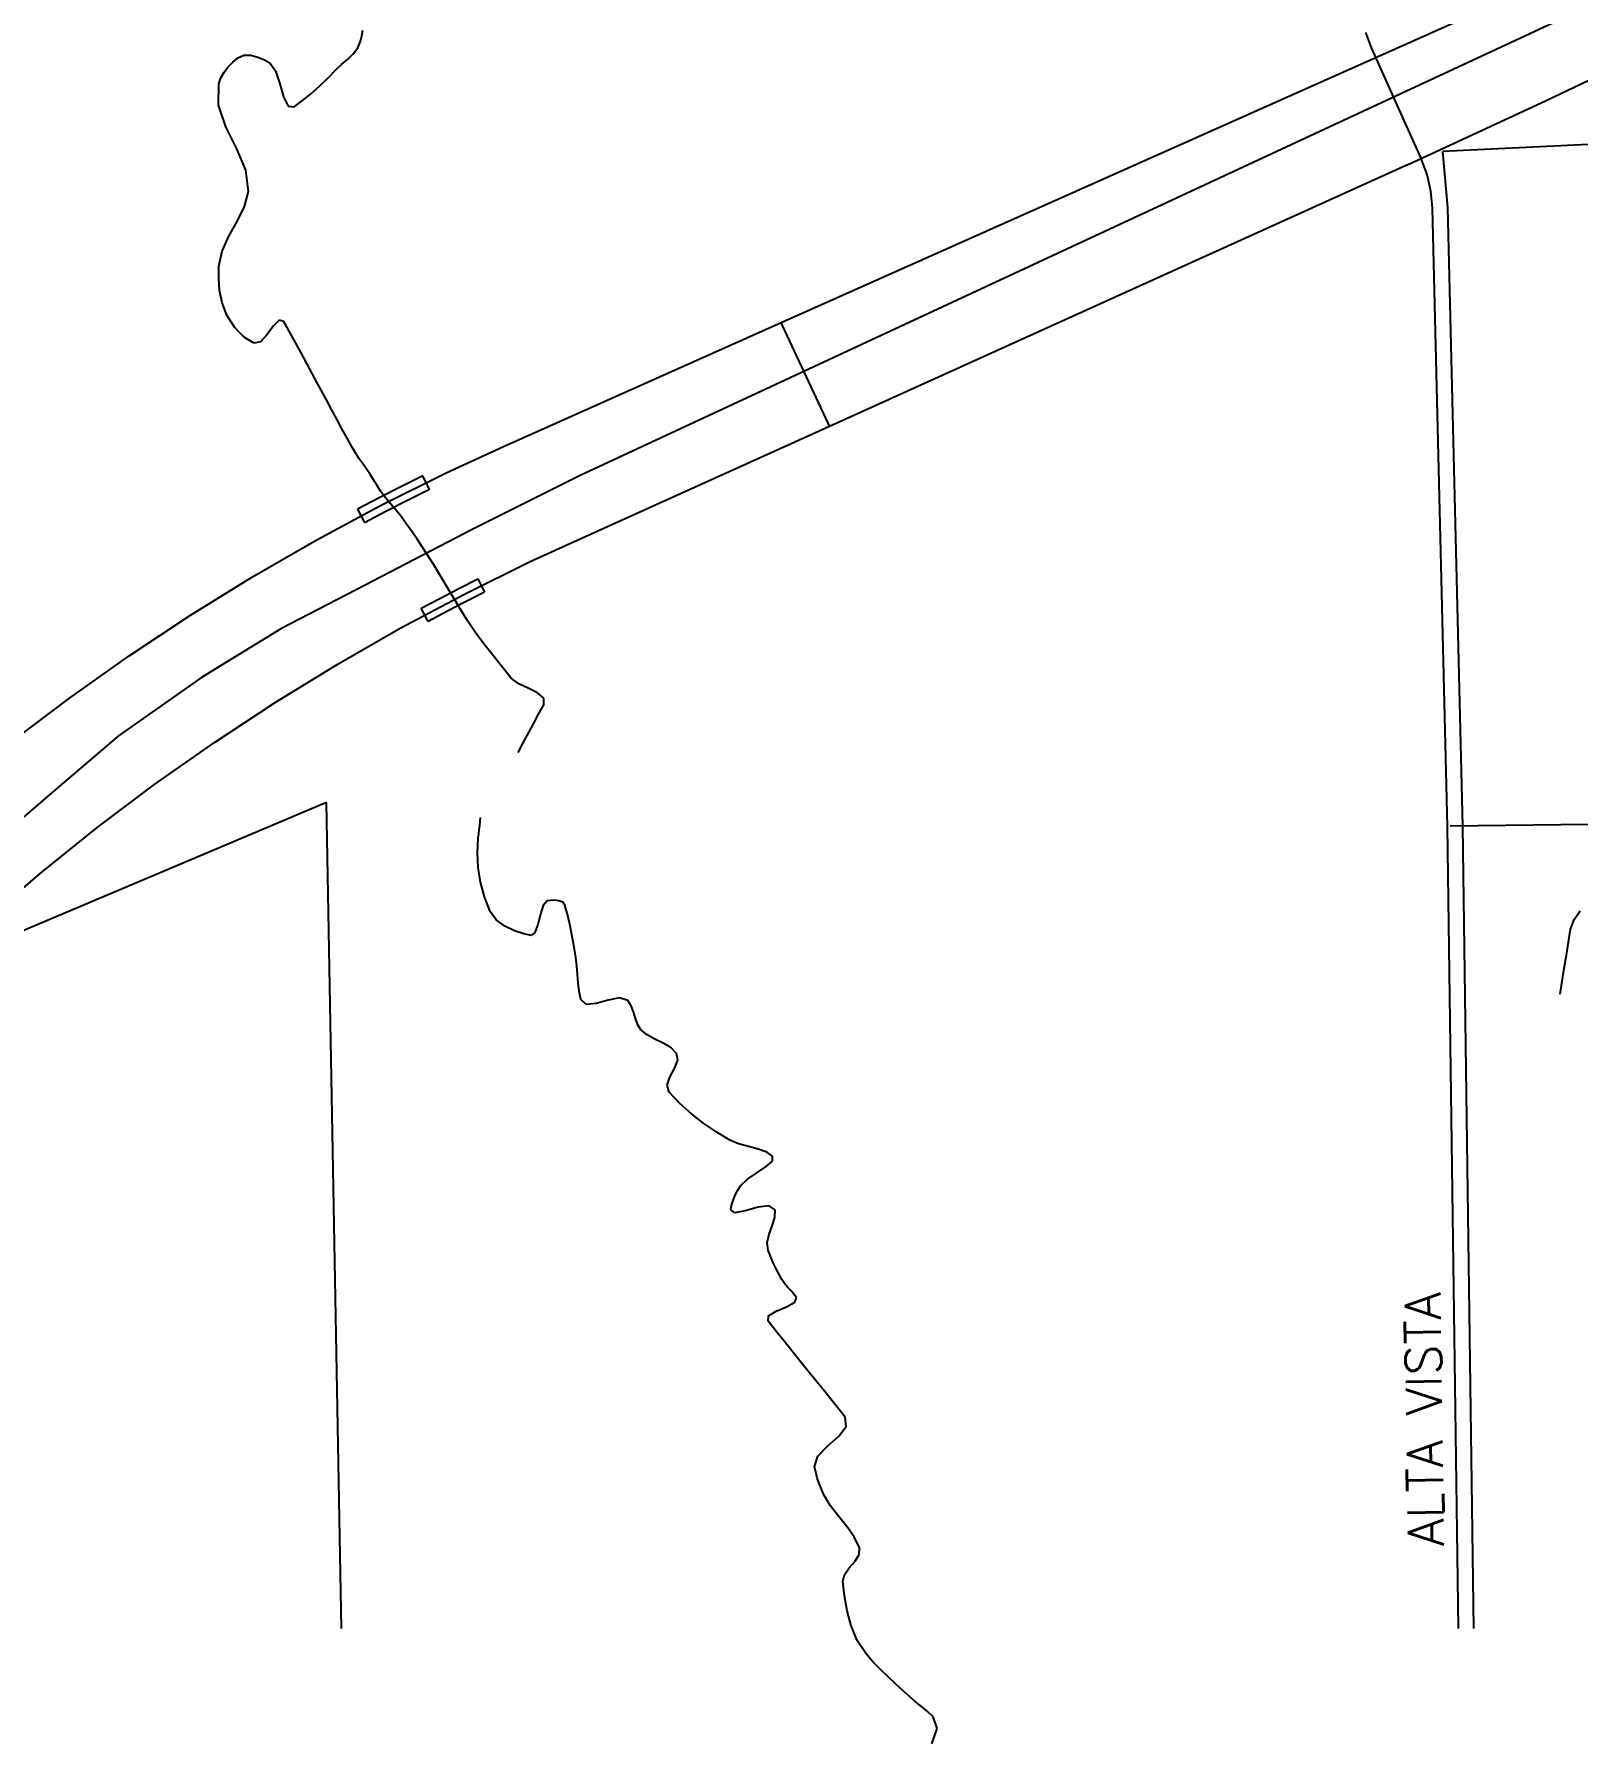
# Model space of a CAD drawing. Header units: feet. Extents: x 2327405 to 2393004, y 6977726 to 7089689.
# Drawn here: x 2338136 to 2346897, y 6989351 to 6999052 of the extents above; entities that cross this region are included whole.
import ezdxf

# ---------------------------------------------------------------- set-up
doc = ezdxf.new("R2010")
doc.units = ezdxf.units.FT
doc.header["$MEASUREMENT"] = 0
doc.layers.add('vicinity map', color=9, linetype='CONTINUOUS')
doc.styles.get("Standard").update_dxf_attribs({"font": 'Simplex.shx'})

msp = doc.modelspace()

# ---------------------------------------------------------------- linework, layer by layer
at = {"layer": 'vicinity map'}
for p, q in [((2348588.51257, 6999967.97686), (2341234.23078, 6996548.11729)), ((2342376.45332, 6997415.73259), (2346382.62557, 6999201.13028)), ((2339972.26079, 6998973.62219), (2339987.71479, 6999011.74431)), ((2339987.71479, 6999011.74431), (2339994.69988, 6999042.78771)), ((2339994.69988, 6999042.78771), (2340001.68496, 6999073.8311)), ((2345728.55433, 6998970.63853), (2345694.69115, 6999061.84701)), ((2346718.15113, 6998674.73804), (2347488.52244, 6999044.20726)), ((2339262.54427, 6998893.27893), (2339292.11931, 6998917.78363)), ((2339292.11931, 6998917.78363), (2339326.61814, 6998932.16518)), ((2339326.61814, 6998932.16518), (2339365.86659, 6998932.14127)), ((2339365.86659, 6998932.14127), (2339405.93833, 6998922.14543)), ((2339405.93833, 6998922.14543), (2339442.90702, 6998906.61118)), ((2339442.90702, 6998906.61118), (2339472.84634, 6998889.97205)), ((2339882.11265, 6998881.19881), (2339915.70228, 6998910.42175)), ((2339915.70228, 6998910.42175), (2339947.00414, 6998940.53877)), ((2339947.00414, 6998940.53877), (2339972.26079, 6998973.62219)), ((2345961.42809, 6998451.37623), (2345728.55433, 6998970.63853)), ((2339182.99745, 6998770.40475), (2339195.60973, 6998804.53101)), ((2339195.60973, 6998804.53101), (2339213.55877, 6998836.49232)), ((2339213.55877, 6998836.49232), (2339236.11386, 6998866.12839)), ((2339236.11386, 6998866.12839), (2339262.54427, 6998893.27893)), ((2339472.84634, 6998889.97205), (2339505.85945, 6998843.7584)), ((2339505.85945, 6998843.7584), (2339530.23224, 6998770.80462)), ((2339754.61559, 6998756.60068), (2339803.20882, 6998803.10185)), ((2339803.20882, 6998803.10185), (2339849.99271, 6998850.79762)), ((2339849.99271, 6998850.79762), (2339882.11265, 6998881.19881)), ((2339181.17774, 6998648.22557), (2339182.99745, 6998770.40475)), ((2339530.23224, 6998770.80462), (2339551.86747, 6998695.87573)), ((2339657.02366, 6998673.13733), (2339705.46866, 6998712.78291)), ((2339705.46866, 6998712.78291), (2339754.61559, 6998756.60068)), ((2339224.48018, 6998525.12726), (2339181.17774, 6998648.22557)), ((2339551.86747, 6998695.87573), (2339576.66789, 6998643.73676)), ((2339576.66789, 6998643.73676), (2339610.53623, 6998639.15273)), ((2339610.53623, 6998639.15273), (2339657.02366, 6998673.13733)), ((2345958.33792, 6998324.34101), (2346718.15113, 6998674.73804)), ((2339285.55809, 6998402.08272), (2339224.48018, 6998525.12726)), ((2346007.92559, 6998347.69438), (2345961.42809, 6998451.37623)), ((2348381.9214, 6998493.62474), (2346130.4704, 6998385.59732)), ((2339337.06476, 6998280.06488), (2339285.55809, 6998402.08272)), ((2345926.14858, 6998309.63049), (2345941.181, 6998316.42244)), ((2345941.181, 6998316.42244), (2345958.33792, 6998324.34101)), ((2346008.24748, 6998347.00231), (2346007.94168, 6998347.69438)), ((2346042.04629, 6998255.66506), (2346008.24748, 6998347.00231)), ((2346159.11891, 6998068.64501), (2346130.4704, 6998385.59732)), ((2339351.65349, 6998160.04664), (2339337.06476, 6998280.06488)), ((2342649.24186, 6996828.2289), (2345926.14858, 6998309.63049)), ((2346063.53267, 6998160.67433), (2346042.04629, 6998255.66506)), ((2339328.75201, 6998074.64491), (2339351.65349, 6998160.04664)), ((2346072.30426, 6998063.67176), (2346063.53267, 6998160.67433)), ((2339287.51874, 6997989.61427), (2339328.75201, 6998074.64491)), ((2346156.86565, 6994556.46642), (2346072.30426, 6998063.67176)), ((2346243.76077, 6994558.12418), (2346159.11891, 6998068.64501)), ((2339241.04602, 6997904.74306), (2339287.51874, 6997989.61427)), ((2339202.42625, 6997819.81964), (2339241.04602, 6997904.74306)), ((2339183.96574, 6997667.0287), (2339184.75177, 6997734.63235)), ((2339184.75177, 6997734.63235), (2339202.42625, 6997819.81964)), ((2339188.58866, 6997597.93495), (2339183.96574, 6997667.0287)), ((2339202.45185, 6997528.11353), (2339188.58866, 6997597.93495)), ((2339229.38659, 6997458.32685), (2339202.45185, 6997528.11353)), ((2339273.22417, 6997389.33733), (2339229.38659, 6997458.32685)), ((2339294.98146, 6997364.13664), (2339273.22417, 6997389.33733)), ((2339317.04934, 6997343.15969), (2339294.98146, 6997364.13664)), ((2339457.5813, 6997347.51998), (2339419.97175, 6997306.65705)), ((2339494.31065, 6997396.72576), (2339457.5813, 6997347.51998)), ((2339526.946, 6997429.68701), (2339494.31065, 6997396.72576)), ((2339552.27353, 6997421.81637), (2339526.946, 6997429.68701)), ((2339601.81093, 6997332.98216), (2339552.27353, 6997421.81637)), ((2340798.98266, 6996712.71746), (2342376.45332, 6997415.73259)), ((2342383.92124, 6997399.63792), (2342376.45332, 6997415.73259)), ((2342641.77393, 6996844.32357), (2342383.92124, 6997399.63792)), ((2339339.38574, 6997325.72179), (2339317.04934, 6997343.15969)), ((2339361.9486, 6997311.13824), (2339339.38574, 6997325.72179)), ((2339384.69584, 6997298.72435), (2339361.9486, 6997311.13824)), ((2339419.97175, 6997306.65705), (2339384.69584, 6997298.72435)), ((2339650.38011, 6997244.09995), (2339601.81093, 6997332.98216)), ((2339698.37249, 6997155.17494), (2339650.38011, 6997244.09995)), ((2339746.17948, 6997066.21231), (2339698.37249, 6997155.17494)), ((2339794.19249, 6996977.21725), (2339746.17948, 6997066.21231)), ((2339823.74177, 6996922.58732), (2339794.19249, 6996977.21725)), ((2339853.23698, 6996867.93451), (2339823.74177, 6996922.58732)), ((2339882.74694, 6996813.29206), (2339853.23698, 6996867.93451)), ((2339912.34047, 6996758.69321), (2339882.74694, 6996813.29206)), ((2341154.64264, 6996152.55862), (2342649.24186, 6996828.2289)), ((2342649.24186, 6996828.2289), (2342641.77393, 6996844.32357)), ((2339942.0864, 6996704.1712), (2339912.34047, 6996758.69321)), ((2339960.8742, 6996672.4977), (2339942.0864, 6996704.1712)), ((2339981.29432, 6996641.81578), (2339960.8742, 6996672.4977)), ((2340474.22443, 6996562.76344), (2340798.98266, 6996712.71746)), ((2340002.5664, 6996611.65331), (2339981.29432, 6996641.81578)), ((2340023.9101, 6996581.53817), (2340002.5664, 6996611.65331)), ((2340044.54506, 6996550.99823), (2340023.9101, 6996581.53817)), ((2340056.01092, 6996532.76244), (2340044.54506, 6996550.99823)), ((2340067.16271, 6996514.31553), (2340056.01092, 6996532.76244)), ((2340078.25332, 6996495.82382), (2340067.16271, 6996514.31553)), ((2340089.53568, 6996477.45364), (2340078.25332, 6996495.82382)), ((2340101.26268, 6996459.37129), (2340089.53568, 6996477.45364)), ((2340216.99299, 6996483.89166), (2340093.22118, 6996420.89301)), ((2340102.03522, 6996377.70694), (2340474.22443, 6996562.76344)), ((2340341.40959, 6996545.60712), (2340216.99299, 6996483.89166)), ((2340341.41123, 6996545.59043), (2340341.40959, 6996545.60712)), ((2340378.71867, 6996469.39826), (2340341.41123, 6996545.59043)), ((2340378.71867, 6996468.36821), (2340341.44342, 6996544.59256)), ((2341234.23078, 6996548.11729), (2340624.80615, 6996242.5761)), ((2339735.75275, 6996181.22322), (2340102.03522, 6996377.70694)), ((2340093.22118, 6996420.89301), (2339970.10741, 6996356.61792)), ((2340123.4074, 6996429.30729), (2340101.26268, 6996459.37129)), ((2340147.37227, 6996400.60327), (2340123.4074, 6996429.30729)), ((2340132.10094, 6996345.47445), (2340255.09082, 6996408.07509)), ((2340172.06862, 6996372.43961), (2340147.37227, 6996400.60327)), ((2340255.09082, 6996408.07509), (2340378.72143, 6996469.40066)), ((2340378.72143, 6996469.40066), (2340378.71867, 6996469.39826)), ((2339970.10722, 6996356.62292), (2340009.76449, 6996281.60567)), ((2339970.10741, 6996356.61792), (2339970.10722, 6996356.62292)), ((2340009.76449, 6996281.60567), (2340009.76493, 6996281.60541)), ((2340009.76493, 6996281.60541), (2340132.10094, 6996345.47445)), ((2340196.40775, 6996343.99669), (2340172.06862, 6996372.43961)), ((2340219.30098, 6996314.45489), (2340196.40775, 6996343.99669)), ((2340249.50896, 6996271.95672), (2340219.30098, 6996314.45489)), ((2339375.7472, 6995973.48933), (2339735.75275, 6996181.22322)), ((2340624.80615, 6996242.5761), (2339962.65539, 6995899.51824)), ((2340279.30433, 6996229.16877), (2340249.50896, 6996271.95672)), ((2340308.69174, 6996186.09846), (2340279.30433, 6996229.16877)), ((2340337.67588, 6996142.7532), (2340308.69174, 6996186.09846)), ((2340366.2614, 6996099.14041), (2340337.67588, 6996142.7532)), ((2340412.74524, 6996025.43316), (2340366.2614, 6996099.14041)), ((2340947.79396, 6996056.89191), (2341154.64264, 6996152.55862)), ((2340457.84104, 6995950.89673), (2340412.74524, 6996025.43316)), ((2340577.5683, 6995874.65197), (2340947.79396, 6996056.89191)), ((2339022.34047, 6995754.7145), (2339375.7472, 6995973.48933)), ((2339962.65539, 6995899.51824), (2339535.98573, 6995676.65536)), ((2340438.90192, 6995850.58514), (2340546.07903, 6995906.19239)), ((2340502.39484, 6995876.0095), (2340457.84104, 6995950.89673)), ((2340546.07903, 6995906.19239), (2340653.75916, 6995960.81923)), ((2340653.75916, 6995960.81923), (2340653.76046, 6995960.82283)), ((2340653.76046, 6995960.82283), (2340691.79216, 6995884.96866)), ((2340213.2011, 6995680.95264), (2340577.5683, 6995874.65197)), ((2340371.83015, 6995719.20966), (2340331.72224, 6995793.98549)), ((2340332.23674, 6995794.00211), (2340438.90192, 6995850.58514)), ((2340332.23727, 6995794.00159), (2340332.23674, 6995794.00211)), ((2340372.34518, 6995719.22576), (2340332.23727, 6995794.00159)), ((2340584.81197, 6995830.69837), (2340478.32221, 6995775.44775)), ((2340547.25268, 6995801.24982), (2340502.39484, 6995876.0095)), ((2340593.2606, 6995727.09605), (2340547.25268, 6995801.24982)), ((2340691.80152, 6995884.97486), (2340584.81197, 6995830.69837)), ((2340691.79216, 6995884.96866), (2340691.80152, 6995884.97486)), ((2338675.87054, 6995525.09187), (2339022.34047, 6995754.7145)), ((2340478.32221, 6995775.44775), (2340372.34111, 6995719.2276)), ((2340372.34111, 6995719.2276), (2340372.34518, 6995719.22576)), ((2340639.15916, 6995658.81748), (2340593.2606, 6995727.09605)), ((2339535.98573, 6995676.65536), (2339086.22021, 6995401.66185)), ((2339855.06253, 6995475.97094), (2340213.2011, 6995680.95264)), ((2340687.96573, 6995592.36516), (2340639.15916, 6995658.81748)), ((2338336.69149, 6995284.84675), (2338675.87054, 6995525.09187)), ((2340738.58305, 6995527.38316), (2340687.96573, 6995592.36516)), ((2340789.91389, 6995463.51557), (2340738.58305, 6995527.38316)), ((2339503.49059, 6995259.9322), (2339855.06253, 6995475.97094)), ((2340840.86098, 6995400.40647), (2340789.91389, 6995463.51557)), ((2339086.22021, 6995401.66185), (2338614.88784, 6995070.53014)), ((2340882.95109, 6995367.58673), (2340840.86098, 6995400.40647)), ((2340938.9661, 6995340.27259), (2340882.95109, 6995367.58673)), ((2340992.62196, 6995314.05262), (2340938.9661, 6995340.27259)), ((2341027.63464, 6995284.51543), (2340992.62196, 6995314.05262)), ((2338005.10913, 6995034.20447), (2338336.69149, 6995284.84675)), ((2339158.82326, 6995033.01347), (2339503.49059, 6995259.9322)), ((2340998.76256, 6995193.15864), (2341027.72009, 6995247.2496)), ((2341027.72009, 6995247.2496), (2341027.63464, 6995284.51543)), ((2340940.8475, 6995084.97671), (2340969.80503, 6995139.06768)), ((2340969.80503, 6995139.06768), (2340998.76256, 6995193.15864)), ((2338614.88784, 6995070.53014), (2338185.94883, 6994705.26164)), ((2338821.39853, 6994795.47225), (2339158.82326, 6995033.01347)), ((2340882.93245, 6994976.79479), (2340911.88998, 6995030.88575)), ((2340911.88998, 6995030.88575), (2340940.8475, 6995084.97671)), ((2338491.55439, 6994547.50169), (2338821.39853, 6994795.47225)), ((2338185.94883, 6994705.26164), (2335830.94472, 6992677.23682)), ((2339794.69143, 6994691.59726), (2337552.84894, 6993744.63524)), ((2339880.06572, 6990005.84421), (2339794.69143, 6994691.59726)), ((2346172.84766, 6994560.07163), (2353058.57912, 6994635.29528)), ((2338169.61274, 6994289.3754), (2338491.55439, 6994547.50169)), ((2340659.30025, 6994514.44968), (2340661.95909, 6994537.69682)), ((2340661.95909, 6994537.69682), (2340664.61793, 6994560.94396)), ((2340664.61793, 6994560.94396), (2340667.27676, 6994584.1911)), ((2340667.27676, 6994584.1911), (2340669.9356, 6994607.43824)), ((2346220.23833, 6990005.84421), (2346156.86565, 6994556.46642)), ((2346307.15399, 6990005.84421), (2346243.76077, 6994558.12418)), ((2340651.72559, 6994407.42164), (2340656.64141, 6994491.20254)), ((2340656.64141, 6994491.20254), (2340659.30025, 6994514.44968)), ((2340656.12993, 6994323.91877), (2340651.72559, 6994407.42164)), ((2337871.97403, 6994035.07963), (2338169.61274, 6994289.3754)), ((2340669.7777, 6994240.60667), (2340656.12993, 6994323.91877)), ((2340692.59214, 6994157.3981), (2340669.7777, 6994240.60667)), ((2340724.49653, 6994074.20577), (2340692.59214, 6994157.3981)), ((2340758.09901, 6994026.92616), (2340724.49653, 6994074.20577)), ((2341008.92271, 6994057.71616), (2340994.61721, 6994000.70891)), ((2341025.3092, 6994107.94403), (2341008.92271, 6994057.71616)), ((2341047.82233, 6994133.46634), (2341025.3092, 6994107.94403)), ((2341065.45573, 6994136.42851), (2341047.82233, 6994133.46634)), ((2341089.32606, 6994137.30219), (2341065.45573, 6994136.42851)), ((2341114.40505, 6994134.35945), (2341089.32606, 6994137.30219)), ((2341135.66446, 6994125.87235), (2341114.40505, 6994134.35945)), ((2341148.07602, 6994110.11298), (2341135.66446, 6994125.87235)), ((2341164.85386, 6994050.92779), (2341148.07602, 6994110.11298)), ((2341178.48923, 6993991.49151), (2341164.85386, 6994050.92779)), ((2346875.65763, 6994027.82748), (2346910.48566, 6994077.49485)), ((2340806.7756, 6993990.41252), (2340758.09901, 6994026.92616)), ((2340861.80794, 6993963.92422), (2340806.7756, 6993990.41252)), ((2340914.47773, 6993946.72058), (2340861.80794, 6993963.92422)), ((2340978.34706, 6993954.84845), (2340956.06662, 6993938.06097)), ((2340994.61721, 6994000.70891), (2340978.34706, 6993954.84845)), ((2341189.91443, 6993931.84855), (2341178.48923, 6993991.49151)), ((2346844.05328, 6993899.11831), (2346855.79273, 6993972.80936)), ((2346855.79273, 6993972.80936), (2346875.65763, 6994027.82748)), ((2340956.06662, 6993938.06097), (2340914.47773, 6993946.72058)), ((2341200.06174, 6993872.04331), (2341189.91443, 6993931.84855)), ((2341209.86345, 6993812.12019), (2341200.06174, 6993872.04331)), ((2346832.31383, 6993825.42726), (2346844.05328, 6993899.11831)), ((2341216.04114, 6993764.73029), (2341209.86345, 6993812.12019)), ((2341220.14789, 6993717.01738), (2341216.04114, 6993764.73029)), ((2346820.57438, 6993751.73621), (2346832.31383, 6993825.42726)), ((2341223.98558, 6993669.24208), (2341220.14789, 6993717.01738)), ((2341229.35609, 6993621.66501), (2341223.98558, 6993669.24208)), ((2346797.09548, 6993604.35411), (2346808.83493, 6993678.04516)), ((2346808.83493, 6993678.04516), (2346820.57438, 6993751.73621)), ((2341238.06131, 6993574.54679), (2341229.35609, 6993621.66501)), ((2341268.52819, 6993546.15665), (2341238.06131, 6993574.54679)), ((2341393.82508, 6993571.03014), (2341325.44122, 6993551.82258)), ((2341458.70446, 6993583.26488), (2341393.82508, 6993571.03014)), ((2341505.10405, 6993568.01235), (2341458.70446, 6993583.26488)), ((2341523.58686, 6993539.07755), (2341505.10405, 6993568.01235)), ((2341325.44122, 6993551.82258), (2341268.52819, 6993546.15665)), ((2341537.28605, 6993503.83), (2341523.58686, 6993539.07755)), ((2341549.21336, 6993466.48842), (2341537.28605, 6993503.83)), ((2341562.38057, 6993431.27158), (2341549.21336, 6993466.48842)), ((2341579.79941, 6993402.39821), (2341562.38057, 6993431.27158)), ((2341614.35944, 6993373.68133), (2341579.79941, 6993402.39821)), ((2341658.64758, 6993349.84197), (2341614.35944, 6993373.68133)), ((2341705.91084, 6993326.99925), (2341658.64758, 6993349.84197)), ((2341749.39625, 6993301.27231), (2341705.91084, 6993326.99925)), ((2341782.35082, 6993268.78027), (2341749.39625, 6993301.27231)), ((2341744.53671, 6993134.2498), (2341769.9774, 6993182.9594)), ((2341769.9774, 6993182.9594), (2341788.19855, 6993229.37289)), ((2341788.19855, 6993229.37289), (2341782.35082, 6993268.78027)), ((2341728.72585, 6993087.95408), (2341744.53671, 6993134.2498)), ((2341739.39414, 6993048.78225), (2341728.72585, 6993087.95408)), ((2341800.35771, 6992984.59289), (2341739.39414, 6993048.78225)), ((2341866.72771, 6992925.26446), (2341800.35771, 6992984.59289)), ((2341937.03116, 6992870.84198), (2341866.72771, 6992925.26446)), ((2342009.79507, 6992821.37049), (2341937.03116, 6992870.84198)), ((2342083.54644, 6992776.89501), (2342009.79507, 6992821.37049)), ((2342133.1244, 6992755.87305), (2342083.54644, 6992776.89501)), ((2342189.60033, 6992740.0179), (2342133.1244, 6992755.87305)), ((2342245.62243, 6992725.59311), (2342189.60033, 6992740.0179)), ((2342293.83887, 6992708.86226), (2342245.62243, 6992725.59311)), ((2342326.89783, 6992686.08889), (2342293.83887, 6992708.86226)), ((2342183.91839, 6992554.5545), (2342238.35364, 6992591.04625)), ((2342238.35364, 6992591.04625), (2342291.27963, 6992625.86853)), ((2342291.27963, 6992625.86853), (2342326.26986, 6992657.91739)), ((2342326.26986, 6992657.91739), (2342326.89783, 6992686.08889)), ((2342128.87151, 6992492.77955), (2342144.40039, 6992517.49723)), ((2342144.40039, 6992517.49723), (2342183.91839, 6992554.5545)), ((2342089.80727, 6992380.96616), (2342093.83969, 6992405.60632)), ((2342093.83969, 6992405.60632), (2342102.45319, 6992434.20679)), ((2342102.45319, 6992434.20679), (2342114.50979, 6992464.1403)), ((2342114.50979, 6992464.1403), (2342128.87151, 6992492.77955)), ((2342308.2175, 6992403.73644), (2342244.53824, 6992395.59288)), ((2342340.5944, 6992380.5316), (2342308.2175, 6992403.73644)), ((2342112.92102, 6992364.41831), (2342089.80727, 6992380.96616)), ((2342171.96871, 6992375.89036), (2342112.92102, 6992364.41831)), ((2342244.53824, 6992395.59288), (2342171.96871, 6992375.89036)), ((2342325.35411, 6992289.76605), (2342339.47961, 6992336.44269)), ((2342339.47961, 6992336.44269), (2342340.5944, 6992380.5316)), ((2342296.53198, 6992195.36145), (2342307.83314, 6992242.17965)), ((2342307.83314, 6992242.17965), (2342325.35411, 6992289.76605)), ((2342301.06589, 6992150.98944), (2342296.53198, 6992195.36145)), ((2342314.18685, 6992117.35671), (2342301.06589, 6992150.98944)), ((2342328.7858, 6992083.62174), (2342314.18685, 6992117.35671)), ((2342344.6189, 6992050.14654), (2342328.7858, 6992083.62174)), ((2342361.44237, 6992017.29315), (2342344.6189, 6992050.14654)), ((2342379.01237, 6991985.42358), (2342361.44237, 6992017.29315)), ((2342393.89637, 6991963.59677), (2342379.01237, 6991985.42358)), ((2342411.67195, 6991942.68205), (2342393.89637, 6991963.59677)), ((2342430.28624, 6991922.57328), (2342411.67195, 6991942.68205)), ((2342447.68637, 6991903.16433), (2342430.28624, 6991922.57328)), ((2342347.76193, 6991805.56093), (2342406.25759, 6991830.73617)), ((2342406.25759, 6991830.73617), (2342453.05626, 6991856.33362)), ((2342461.81944, 6991884.34907), (2342447.68637, 6991903.16433)), ((2342453.05626, 6991856.33362), (2342461.81944, 6991884.34907)), ((2342301.0337, 6991748.49397), (2342303.9078, 6991778.81212)), ((2342329.53341, 6991713.11992), (2342301.0337, 6991748.49397)), ((2342303.9078, 6991778.81212), (2342347.76193, 6991805.56093)), ((2342358.04531, 6991677.73861), (2342329.53341, 6991713.11992)), ((2342386.5624, 6991642.35145), (2342358.04531, 6991677.73861)), ((2342415.07769, 6991606.95987), (2342386.5624, 6991642.35145)), ((2342443.58418, 6991571.56528), (2342415.07769, 6991606.95987)), ((2342502.58791, 6991498.28731), (2342443.58418, 6991571.56528)), ((2342561.59034, 6991425.00678), (2342502.58791, 6991498.28731)), ((2342620.58279, 6991351.7209), (2342561.59034, 6991425.00678)), ((2342679.55653, 6991278.42686), (2342620.58279, 6991351.7209)), ((2342738.50289, 6991205.12186), (2342679.55653, 6991278.42686)), ((2342702.15182, 6991097.2854), (2342745.24621, 6991152.33646)), ((2342745.24621, 6991152.33646), (2342738.50289, 6991205.12186)), ((2342582.96539, 6990982.59525), (2342638.34858, 6991040.52091)), ((2342638.34858, 6991040.52091), (2342702.15182, 6991097.2854)), ((2342565.13112, 6990924.06066), (2342582.96539, 6990982.59525)), ((2342571.73862, 6990893.07237), (2342565.13112, 6990924.06066)), ((2342580.5354, 6990860.51463), (2342571.73862, 6990893.07237)), ((2342591.23667, 6990827.47868), (2342580.5354, 6990860.51463)), ((2342603.55762, 6990795.05578), (2342591.23667, 6990827.47868)), ((2342617.21347, 6990764.33717), (2342603.55762, 6990795.05578)), ((2342654.4562, 6990702.37537), (2342617.21347, 6990764.33717)), ((2342700.15527, 6990642.96454), (2342654.4562, 6990702.37537)), ((2342747.56699, 6990584.43114), (2342700.15527, 6990642.96454)), ((2342789.94764, 6990525.10164), (2342747.56699, 6990584.43114)), ((2342820.55351, 6990463.30249), (2342789.94764, 6990525.10164)), ((2342818.51741, 6990425.51101), (2342820.55351, 6990463.30249)), ((2342762.43287, 6990348.74714), (2342794.72048, 6990387.29455)), ((2342794.72048, 6990387.29455), (2342818.51741, 6990425.51101)), ((2342725.46621, 6990271.03558), (2342734.92473, 6990309.9628)), ((2342734.92001, 6990189.91313), (2342725.46621, 6990271.03558)), ((2342734.92473, 6990309.9628), (2342762.43287, 6990348.74714)), ((2342749.51399, 6990104.99476), (2342734.92001, 6990189.91313)), ((2342772.5771, 6990019.73946), (2342749.51399, 6990104.99476)), ((2342807.43825, 6989937.60619), (2342772.5771, 6990019.73946)), ((2342857.4264, 6989862.05395), (2342807.43825, 6989937.60619)), ((2342898.50253, 6989815.10353), (2342857.4264, 6989862.05395)), ((2342940.26279, 6989771.96311), (2342898.50253, 6989815.10353)), ((2342982.57222, 6989731.22999), (2342940.26279, 6989771.96311)), ((2343025.29585, 6989691.50143), (2342982.57222, 6989731.22999)), ((2343068.29874, 6989651.37474), (2343025.29585, 6989691.50143)), ((2343101.72548, 6989621.15625), (2343068.29874, 6989651.37474)), ((2343136.28931, 6989591.85608), (2343101.72548, 6989621.15625)), ((2343171.21298, 6989562.93853), (2343136.28931, 6989591.85608)), ((2343205.71929, 6989533.86791), (2343171.21298, 6989562.93853)), ((2343239.03099, 6989504.10852), (2343205.71929, 6989533.86791)), ((2343260.12364, 6989436.96426), (2343239.03099, 6989504.10852)), ((2343231.59097, 6989350.96766), (2343260.12364, 6989436.96426))]:
    msp.add_line(p, q, dxfattribs=at)
for p in [(2340361.23986, 6996508.10594), (2339988.76094, 6996318.51075), (2340673.81442, 6995923.43491), (2340351.26116, 6995756.08255)]:
    msp.add_point(p, dxfattribs=at)

# ---------------------------------------------------------------- texts
msp.add_text('ALTA VISTA', height=203.952027, rotation=90.797877766, dxfattribs=at).set_placement((2346137.35891, 6990472.87882))

doc.saveas('drawing.dxf')
